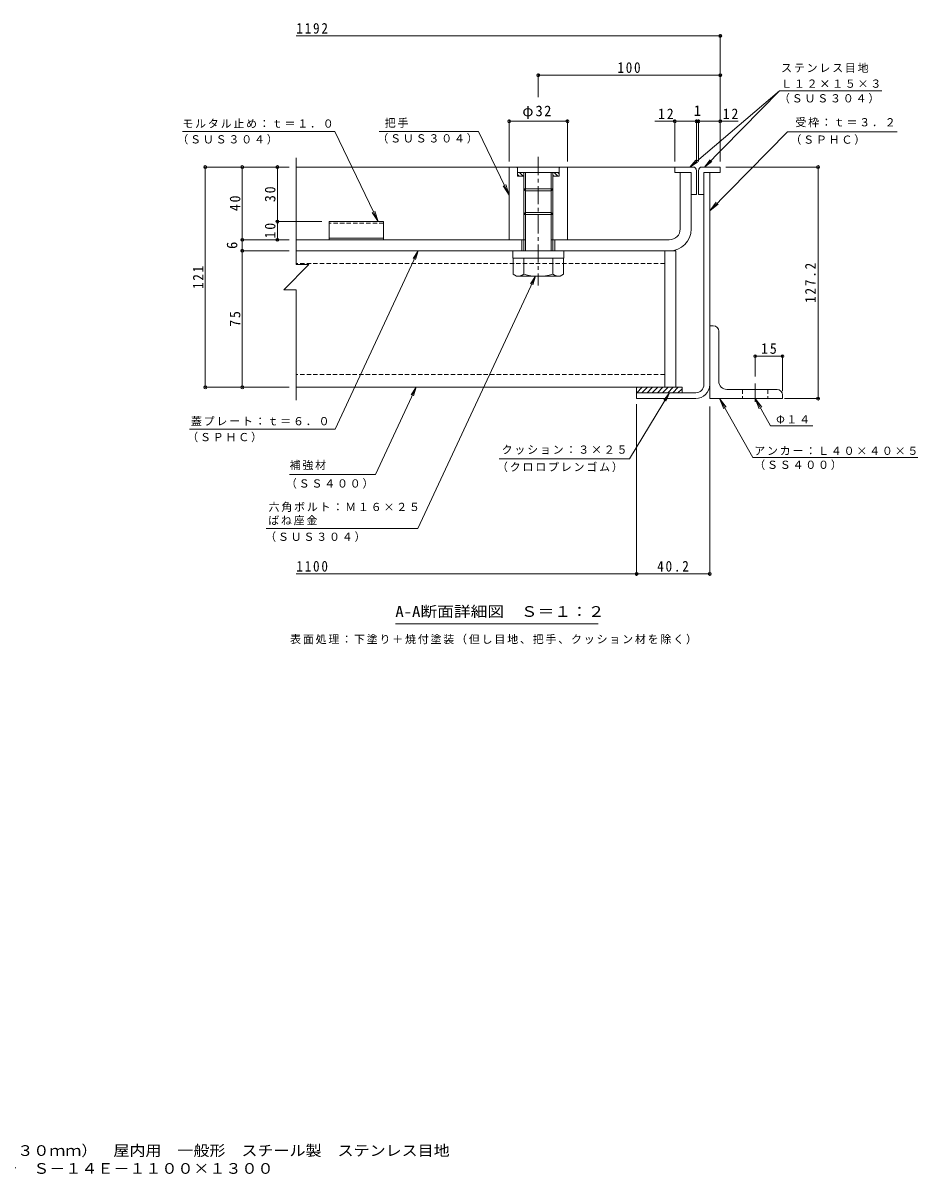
# Model space of a CAD drawing. Units: millimetres on the paper, enlarged 10 times, with parts at other scales. Extents: x -2570 to 2371, y -1962 to 1408.
# Drawn here: x -88 to 2371, y -1962 to 1202 of the extents above; entities that cross this region are included whole.
import ezdxf
from ezdxf.enums import TextEntityAlignment as Align

# ---------------------------------------------------------------- set-up
doc = ezdxf.new("R2010")
doc.units = ezdxf.units.MM
doc.header["$LTSCALE"] = 10
doc.header["$PDMODE"] = 32
doc.header["$PDSIZE"] = 8
doc.linetypes.add('CHAIN1', pattern=[8, 5, -1, 1, -1])
doc.linetypes.add('DASHED1', pattern=[1.8, 1.2, -0.6])
for name, color, linetype, lineweight in [('D-1', 2, 'Continuous', 9), ('D-2', 3, 'Continuous', 9), ('D-3', 4, 'Continuous', 9), ('D-4', 7, 'Continuous', 9), ('D-5', 7, 'Continuous', 9), ('D-6', 6, 'Continuous', 9), ('D-7', 4, 'CHAIN1', 9), ('D-8', 5, 'Continuous', 5), ('D-9', 134, 'Continuous', 5), ('D-C', 2, 'Continuous', 9), ('D-E', 3, 'Continuous', 9), ('D-F', 7, 'Continuous', 9), ('F-5_F-5ﾚｲﾔ', 7, 'Continuous', 9)]:
    doc.layers.add(name, color=color, linetype=linetype, lineweight=lineweight)
doc.styles.add('ＭＳ ゴシック', font='')
doc.styles.get('ＭＳ ゴシック').set_extended_font_data('MS Gothic')

msp = doc.modelspace()

# ---------------------------------------------------------------- linework, layer by layer
at = {"layer": 'D-1'}
for p, q in [((1782.7, 208.78), (1782.7, 791.28)), ((1798.7, 208.78), (1798.7, 791.28)), ((1597.7, 186.28), (1760.2, 186.28))]:
    msp.add_line(p, q, dxfattribs=at)
msp.add_lwpolyline([(1597.7, 186.28), (1597.7, 170.28), (1760.2, 170.28)], dxfattribs=at)
for radius in [22.5, 38.5]:
    msp.add_arc((1760.2, 208.78), radius, 270, 0, dxfattribs=at)
at = {"layer": 'D-2'}
for p, q in [((1717.7, 636.28), (1717.7, 791.28)), ((1287.71, 606.28), (662.7, 606.28)), ((1282.7, 606.28), (1282.7, 576.28)), ((1687.7, 606.28), (1367.71, 606.28)), ((1372.7, 606.28), (1372.7, 576.28)), ((662.7, 576.28), (1687.7, 576.28))]:
    msp.add_line(p, q, dxfattribs=at)
msp.add_lwpolyline([(1747.7, 636.28), (1747.7, 791.28), (1717.7, 791.28)], dxfattribs=at)
for radius in [60, 30]:
    msp.add_arc((1687.7, 636.28), radius, 270, 0, dxfattribs=at)
at = {"layer": 'D-3'}
for p, q in [((1702.71, 806.28), (662.7, 806.28)), ((1702.71, 806.28), (1702.71, 791.28)), ((1752.7, 806.28), (1702.71, 806.28)), ((1702.71, 791.28), (1747.7, 791.28)), ((1747.7, 791.28), (1747.7, 731.28)), ((1762.7, 796.28), (1762.7, 731.28)), ((1767.7, 796.28), (1767.7, 731.28)), ((1777.7, 806.28), (1827.7, 806.28)), ((1782.7, 731.28), (1782.7, 791.28)), ((1827.7, 791.28), (1782.7, 791.28)), ((1827.7, 806.28), (1827.7, 791.28)), ((1747.7, 731.28), (1762.7, 731.28)), ((1782.7, 731.28), (1767.7, 731.28)), ((902.7, 656.28), (902.7, 606.28)), ((902.7, 611.28), (752.7, 611.28)), ((902.7, 606.28), (752.7, 606.28))]:
    msp.add_line(p, q, dxfattribs=at)
at = {"layer": 'D-3', "linetype": 'DASHED1'}
msp.add_line((902.7, 651.95), (752.7, 651.95), dxfattribs=at)
at = {"layer": 'D-3'}
msp.add_lwpolyline([(902.7, 656.28), (752.7, 656.28), (752.7, 606.28)], dxfattribs=at)
for centre, start, end in [((1752.7, 796.28), 0, 90), ((1777.7, 796.28), 90, 180)]:
    msp.add_arc(centre, 10, start, end, dxfattribs=at)
at = {"layer": 'D-4'}
msp.add_line((1492.37, -448.58), (934.87, -448.58), dxfattribs=at)
at = {"layer": 'D-5'}
for p, q in [((1990.57, 1015.69), (1743.92, 806.28)), ((1990.57, 1015.69), (1784.83, 806.28)), ((2272.02, 1015.69), (1990.57, 1015.69)), ((349.78, 904.07), (768.71, 904.07)), ((768.71, 904.07), (887.97, 656.28)), ((1163.66, 904.07), (890.4, 904.07)), ((2012.23, 903.18), (1798.7, 685.84)), ((2313.79, 903.18), (2012.23, 903.18)), ((1743.92, 806.28), (1760.7, 824.8)), ((1784.83, 806.28), (1799.87, 826.24)), ((1743.92, 806.28), (1764.92, 819.83)), ((1784.83, 806.28), (1804.53, 821.67)), ((1247.7, 729.43), (1231.28, 754.53)), ((1798.7, 685.84), (1816.76, 709.8)), ((1798.7, 685.84), (1822.34, 704.32)), ((887.97, 656.28), (871.54, 681.38)), ((887.97, 656.28), (878.6, 684.77)), ((769.11, 86.45), (997.51, 576.28)), ((997.51, 576.28), (984.08, 555.19)), ((997.51, 576.28), (990, 552.43)), ((996.94, -186.51), (1319.99, 506.27)), ((1319.99, 506.27), (1306.55, 485.19)), ((1319.99, 506.27), (1312.47, 482.43)), ((991.88, 201.28), (984.37, 177.43)), ((1688.21, 185.76), (1672.55, 166.28)), ((1825.99, 170.28), (1844.02, 146.3)), ((1825.99, 170.28), (1837.2, 142.45)), ((1917.3, 8.59), (1825.99, 170.28)), ((1923.7, 170.28), (1934.92, 142.45)), ((1923.7, 170.28), (1941.74, 146.3)), ((1966.03, 95.33), (1923.7, 170.28)), ((1966.03, 95.33), (2082.18, 95.33)), ((769.11, 86.45), (369.44, 86.45)), ((1578.24, 4.85), (1220.1, 4.85)), ((1917.3, 8.59), (2371.08, 8.59)), ((880.34, -37.93), (644.32, -37.93)), ((996.94, -186.51), (579.95, -186.51))]:
    msp.add_line(p, q, dxfattribs=at)
for points in [[(1163.66, 904.07), (1247.7, 729.43), (1238.33, 757.93)], [(880.34, -37.93), (991.88, 201.28), (978.45, 180.19)], [(1578.24, 4.85), (1688.21, 185.76), (1678.12, 162.89)]]:
    msp.add_lwpolyline(points, dxfattribs=at)
at = {"layer": 'D-6'}
for p, q in [((1597.7, 199.67), (1599.31, 201.28)), ((1597.7, 201.28), (1722.7, 201.28)), ((1597.7, 201.28), (1597.7, 186.28)), ((1598.46, 186.28), (1613.46, 201.28)), ((1612.6, 186.28), (1627.6, 201.28)), ((1626.74, 186.28), (1641.74, 201.28)), ((1640.88, 186.28), (1655.88, 201.28)), ((1655.02, 186.28), (1670.02, 201.28)), ((1669.17, 186.28), (1684.17, 201.28)), ((1683.31, 186.28), (1698.31, 201.28)), ((1697.45, 186.28), (1712.45, 201.28)), ((1711.59, 186.28), (1722.7, 197.39)), ((1722.7, 201.28), (1722.7, 186.28))]:
    msp.add_line(p, q, dxfattribs=at)
at = {"layer": 'D-7'}
msp.add_line((1923.7, 211.32), (1923.7, 152.85), dxfattribs=at)
at = {"layer": 'D-8'}
for p, q in [((1675.2, 576.28), (1705.2, 576.28)), ((1675.2, 576.28), (1675.2, 201.28)), ((1705.2, 576.28), (1705.2, 201.28)), ((1675.2, 201.28), (1705.2, 201.28))]:
    msp.add_line(p, q, dxfattribs=at)
at = {"layer": 'D-9'}
for p, q in [((1675.2, 576.28), (669.55, 576.28)), ((1675.2, 201.28), (1675.2, 576.28)), ((1258.2, 556.28), (1258.2, 511.9)), ((1287.71, 511.76), (1287.71, 556.28)), ((1367.71, 511.76), (1367.71, 556.28)), ((1397.2, 556.28), (1397.2, 511.76)), ((1267.75, 506.39), (1258.2, 511.9)), ((1387.7, 506.27), (1267.95, 506.27)), ((1387.7, 506.27), (1397.2, 511.76)), ((1675.2, 201.28), (662.7, 201.28))]:
    msp.add_line(p, q, dxfattribs=at)
at = {"layer": 'D-9', "linetype": 'DASHED1'}
for p, q in [((1675.2, 541.28), (662.7, 541.28)), ((1675.2, 236.28), (662.7, 236.28))]:
    msp.add_line(p, q, dxfattribs=at)
at = {"layer": 'D-9'}
for centre, radius, start, end in [((1268.99, 540.78), 34.53, 267.86055, 302.81094), ((1327.7, 654.87), 148.6, 254.38446, 285.61554), ((1386.42, 540.78), 34.53, 237.18906, 272.13945)]:
    msp.add_arc(centre, radius, start, end, dxfattribs=at)
at = {"layer": 'D-C', "linetype": 'CHAIN1'}
msp.add_line((1327.7, 833.95), (1327.7, 480.64), dxfattribs=at)
at = {"layer": 'D-C'}
for p, q in [((1247.7, 606.28), (1247.7, 806.28)), ((1247.7, 806.28), (1267.7, 806.28)), ((1270.2, 803.78), (1267.7, 806.28)), ((1270.2, 781.28), (1270.2, 806.28)), ((1385.2, 806.28), (1270.2, 806.28)), ((1385.2, 791.28), (1270.2, 791.28)), ((1285.71, 781.28), (1275.71, 791.28)), ((1287.71, 789.89), (1286.32, 791.28)), ((1287.71, 576.28), (1287.71, 791.28)), ((1292.71, 576.28), (1292.71, 791.28)), ((1362.7, 576.28), (1362.7, 791.28)), ((1367.71, 765.05), (1367.71, 791.28)), ((1381.17, 781.28), (1371.17, 791.28)), ((1385.2, 787.85), (1381.78, 791.28)), ((1385.2, 781.28), (1385.2, 806.28)), ((1387.71, 806.28), (1385.2, 803.78)), ((1275.1, 781.28), (1270.2, 786.17)), ((1287.71, 781.28), (1270.2, 781.28)), ((1370.56, 781.28), (1367.71, 784.13)), ((1385.2, 781.28), (1367.71, 781.28)), ((1367.71, 576.28), (1367.71, 765.05)), ((1367.71, 746.28), (1287.71, 746.28)), ((1292.71, 741.28), (1287.71, 746.28)), ((1362.7, 741.28), (1292.71, 741.28)), ((1367.71, 746.55), (1362.7, 741.28)), ((1292.71, 681.28), (1287.71, 676.28)), ((1367.71, 676.28), (1287.71, 676.28)), ((1362.7, 681.28), (1292.71, 681.28)), ((1367.71, 676.28), (1362.7, 681.28)), ((1247.7, 606.28), (1292.71, 606.28)), ((1407.71, 606.28), (1362.7, 606.28))]:
    msp.add_line(p, q, dxfattribs=at)
at = {"layer": 'D-C', "color": 134, "lineweight": 5}
for p, q in [((1257.7, 576.28), (1257.7, 556.28)), ((1257.7, 576.28), (1397.7, 576.28)), ((1397.7, 576.28), (1397.7, 556.28)), ((1257.7, 556.28), (1397.7, 556.28))]:
    msp.add_line(p, q, dxfattribs=at)
at = {"layer": 'D-C'}
msp.add_lwpolyline([(1407.71, 606.28), (1407.71, 806.28), (1387.71, 806.28)], dxfattribs=at)
at = {"layer": 'D-E'}
for p, q in [((1808.7, 370.28), (1798.7, 370.28)), ((1798.7, 170.28), (1798.7, 370.28)), ((1823.7, 217.78), (1823.7, 355.28)), ((1846.2, 195.28), (1983.7, 195.28)), ((1998.7, 170.28), (1798.7, 170.28)), ((1998.7, 180.28), (1998.7, 170.28))]:
    msp.add_line(p, q, dxfattribs=at)
at = {"layer": 'D-E', "linetype": 'DASHED1'}
for p, q in [((1888.7, 195.28), (1888.7, 170.28)), ((1958.7, 195.28), (1958.7, 170.28))]:
    msp.add_line(p, q, dxfattribs=at)
at = {"layer": 'D-E'}
for centre, radius, start, end in [((1808.7, 355.28), 15, 0, 90), ((1846.2, 217.78), 22.5, 180, 270), ((1983.7, 180.28), 15, 0, 90)]:
    msp.add_arc(centre, radius, start, end, dxfattribs=at)
at = {"layer": 'D-F'}
for p, q in [((1827.7, 821.28), (1827.7, 1171.3)), ((1827.7, 1166.3), (662.7, 1166.3)), ((1327.7, 998.56), (1327.7, 1063.48)), ((1827.7, 1058.48), (1327.7, 1058.48)), ((1827.7, 1058.3), (1827.7, 1053.48)), ((1247.7, 821.28), (1247.7, 936.85)), ((1407.71, 931.85), (1247.7, 931.85)), ((1407.71, 821.28), (1407.71, 936.85)), ((1762.7, 931.85), (1648.09, 931.85)), ((1702.7, 821.28), (1702.7, 936.85)), ((1762.7, 821.28), (1762.7, 936.85)), ((1767.7, 931.85), (1762.7, 931.85)), ((1767.7, 821.28), (1767.7, 936.85)), ((1876.95, 931.85), (1767.7, 931.85)), ((662.7, 831.72), (662.7, 538.18)), ((409.63, 806.28), (642.7, 806.28)), ((412.63, 806.28), (412.63, 201.28)), ((514.32, 606.28), (514.32, 806.28)), ((610.67, 656.28), (610.67, 806.28)), ((1842.71, 806.28), (2101.4, 806.28)), ((2096.39, 170.27), (2096.39, 806.28)), ((607.67, 656.28), (732.7, 656.28)), ((610.67, 606.28), (610.67, 656.28)), ((511.32, 606.28), (642.7, 606.28)), ((514.32, 576.28), (514.32, 606.28)), ((511.32, 576.28), (642.7, 576.28)), ((514.32, 201.28), (514.32, 576.28)), ((697.11, 538.18), (628.3, 469.37)), ((662.7, 538.18), (697.11, 538.18)), ((662.7, 469.37), (628.3, 469.37)), ((662.7, 469.37), (662.7, 165.85)), ((1923.7, 289.77), (1923.7, 231.32)), ((1923.7, 286.77), (1998.7, 286.77)), ((1998.7, 289.77), (1998.7, 190.28)), ((409.63, 201.28), (642.7, 201.28)), ((2101.4, 170.27), (2004.72, 170.27)), ((1597.7, 155.28), (1597.7, -316.2)), ((1798.7, 148.89), (1798.7, -316.2)), ((1597.7, -311.2), (662.7, -311.2)), ((1798.7, -311.2), (1597.7, -311.2))]:
    msp.add_line(p, q, dxfattribs=at)
for p in [(1827.7, 1166.3), (1327.7, 1058.48), (1827.7, 1058.48), (1247.7, 931.85), (1407.71, 931.85), (1702.7, 931.85), (1762.7, 931.85), (1767.7, 931.85), (1827.7, 931.85), (412.63, 806.28), (514.32, 806.28), (610.67, 806.28), (2096.39, 806.28), (610.67, 656.28), (514.32, 606.28), (610.67, 606.28), (514.32, 576.28), (1923.7, 286.77), (1998.7, 286.77), (412.63, 201.28), (514.32, 201.28), (2096.39, 170.27), (1597.7, -311.2), (1798.7, -311.2)]:
    msp.add_point(p, dxfattribs=at)

# ---------------------------------------------------------------- texts
at = {"layer": 'D-4', "color": 2, "style": 'ＭＳ ゴシック', "width": 1.15}
msp.add_text('A-A断面詳細図\u3000Ｓ＝１：２', height=29.33, dxfattribs=at).set_placement((934.87, -437.95), align=Align.BOTTOM_LEFT)
at = {"layer": 'D-4', "insert": (645.67, -504.71), "char_height": 21.99, "attachment_point": 7, "style": 'ＭＳ ゴシック'}
msp.add_mtext('\\T1.17;表面処理：下塗り＋焼付塗装（但し目地、把手、クッション材を除く）', dxfattribs=at)
at = {"layer": 'D-5', "char_height": 21.99, "attachment_point": 7, "style": 'ＭＳ ゴシック'}
for s, insert in [('\\T1.17;ステンレス目地', (1994.9, 1065.01)), ('\\T1.17;Ｌ１２×１５×３', (1994.9, 1023.68)), ('\\T1.17;（ＳＵＳ３０４）', (1989.15, 980.84)), ('\\T1.17;モルタル止め：ｔ＝１．０', (349.38, 913.08)), ('\\T1.17;把手', (905.91, 913.91)), ('\\T1.17;受枠：ｔ＝３．２', (2034.17, 915.5)), ('\\T1.17;（ＳＵＳ３０４）', (335.82, 868.17)), ('\\T1.17;（ＳＵＳ３０４）', (885.46, 870.83)), ('\\T1.17;（ＳＰＨＣ）', (2020.56, 867.33)), ('\\T1.17;蓋プレート：ｔ＝６．０', (372.96, 95.7)), ('\\T1.17;Φ１４', (1981.23, 101.29)), ('\\T1.17;（ＳＰＨＣ）', (362.91, 50.34)), ('\\T1.17;クッション：３×２５', (1227.07, 16.56)), ('\\T1.17;アンカー：Ｌ４０×４０×５', (1921.08, 14.56)), ('\\T1.17;補強材', (644.32, -26.45)), ('\\T1.17;（ＳＳ４００）', (1921.08, -25.68)), ('\\T1.17;（クロロプレンゴム）', (1214.12, -31.72)), ('\\T1.17;（ＳＳ４００）', (634.12, -76.98)), ('\\T1.17;六角ボルト：Ｍ１６×２５', (586.48, -141.16)), ('\\T1.17;ばね座金', (585.43, -177.88)), ('\\T1.17;（ＳＵＳ３０４）', (577.17, -223.44))]:
    msp.add_mtext(s, dxfattribs=dict(at, insert=insert))
at = {"layer": 'D-F', "color": 2, "style": 'ＭＳ ゴシック'}
msp.add_text('1', height=29.33, dxfattribs=at).set_placement((1755.2, 937.85), align=Align.BOTTOM_LEFT)
msp.add_text('6', height=29.33, rotation=90, dxfattribs=at).set_placement((509.32, 581.28), align=Align.BOTTOM_LEFT)
at = {"layer": 'D-F', "color": 2, "char_height": 29.33, "attachment_point": 7, "style": 'ＭＳ ゴシック'}
for s, insert in [('\\T1.28;\\W0.9;1192', (662.7, 1172.3)), ('\\T1.27;\\W0.9;100', (1545.2, 1064.48)), ('\\T1.19;φ32', (1283.95, 937.85)), ('\\T1.27;\\W0.95;12', (1656.73, 937.85)), ('\\T1.27;\\W0.95;12', (1834.35, 937.85)), ('\\T1.27;\\W0.95;15', (1939.95, 292.77)), ('\\T1.28;\\W0.9;1100', (662.7, -305.2)), ('\\T1.28;\\W0.9;40.2', (1654.45, -305.2))]:
    msp.add_mtext(s, dxfattribs=dict(at, insert=insert))
at = {"layer": 'D-F', "color": 2, "char_height": 29.33, "attachment_point": 7, "rotation": 90, "style": 'ＭＳ ゴシック'}
for s, insert in [('\\T1.27;\\W0.95;30', (605.67, 710.03)), ('\\T1.27;\\W0.95;40', (509.32, 685.03)), ('\\T1.27;\\W0.95;10', (605.67, 610.03)), ('\\T1.28;\\W0.9;127.2', (2090.4, 433.28)), ('\\T1.27;\\W0.9;121', (407.63, 471.28)), ('\\T1.27;\\W0.95;75', (509.32, 367.53))]:
    msp.add_mtext(s, dxfattribs=dict(at, insert=insert))
at = {"layer": 'F-5_F-5ﾚｲﾔ', "color": 2, "style": 'ＭＳ ゴシック', "width": 1.1}
for s, p in [('充填用（充填深さ：３０ｍｍ）\u3000屋内用\u3000一般形\u3000スチール製\u3000ステンレス目地', (-500.11, -1918.5)), ('大口径マシンハッチ\u3000Ｓ－１４Ｅ－１１００×１３００', (-500.11, -1967.71))]:
    msp.add_text(s, height=29.33, dxfattribs=at).set_placement(p, align=Align.BOTTOM_LEFT)

doc.saveas('drawing.dxf')
